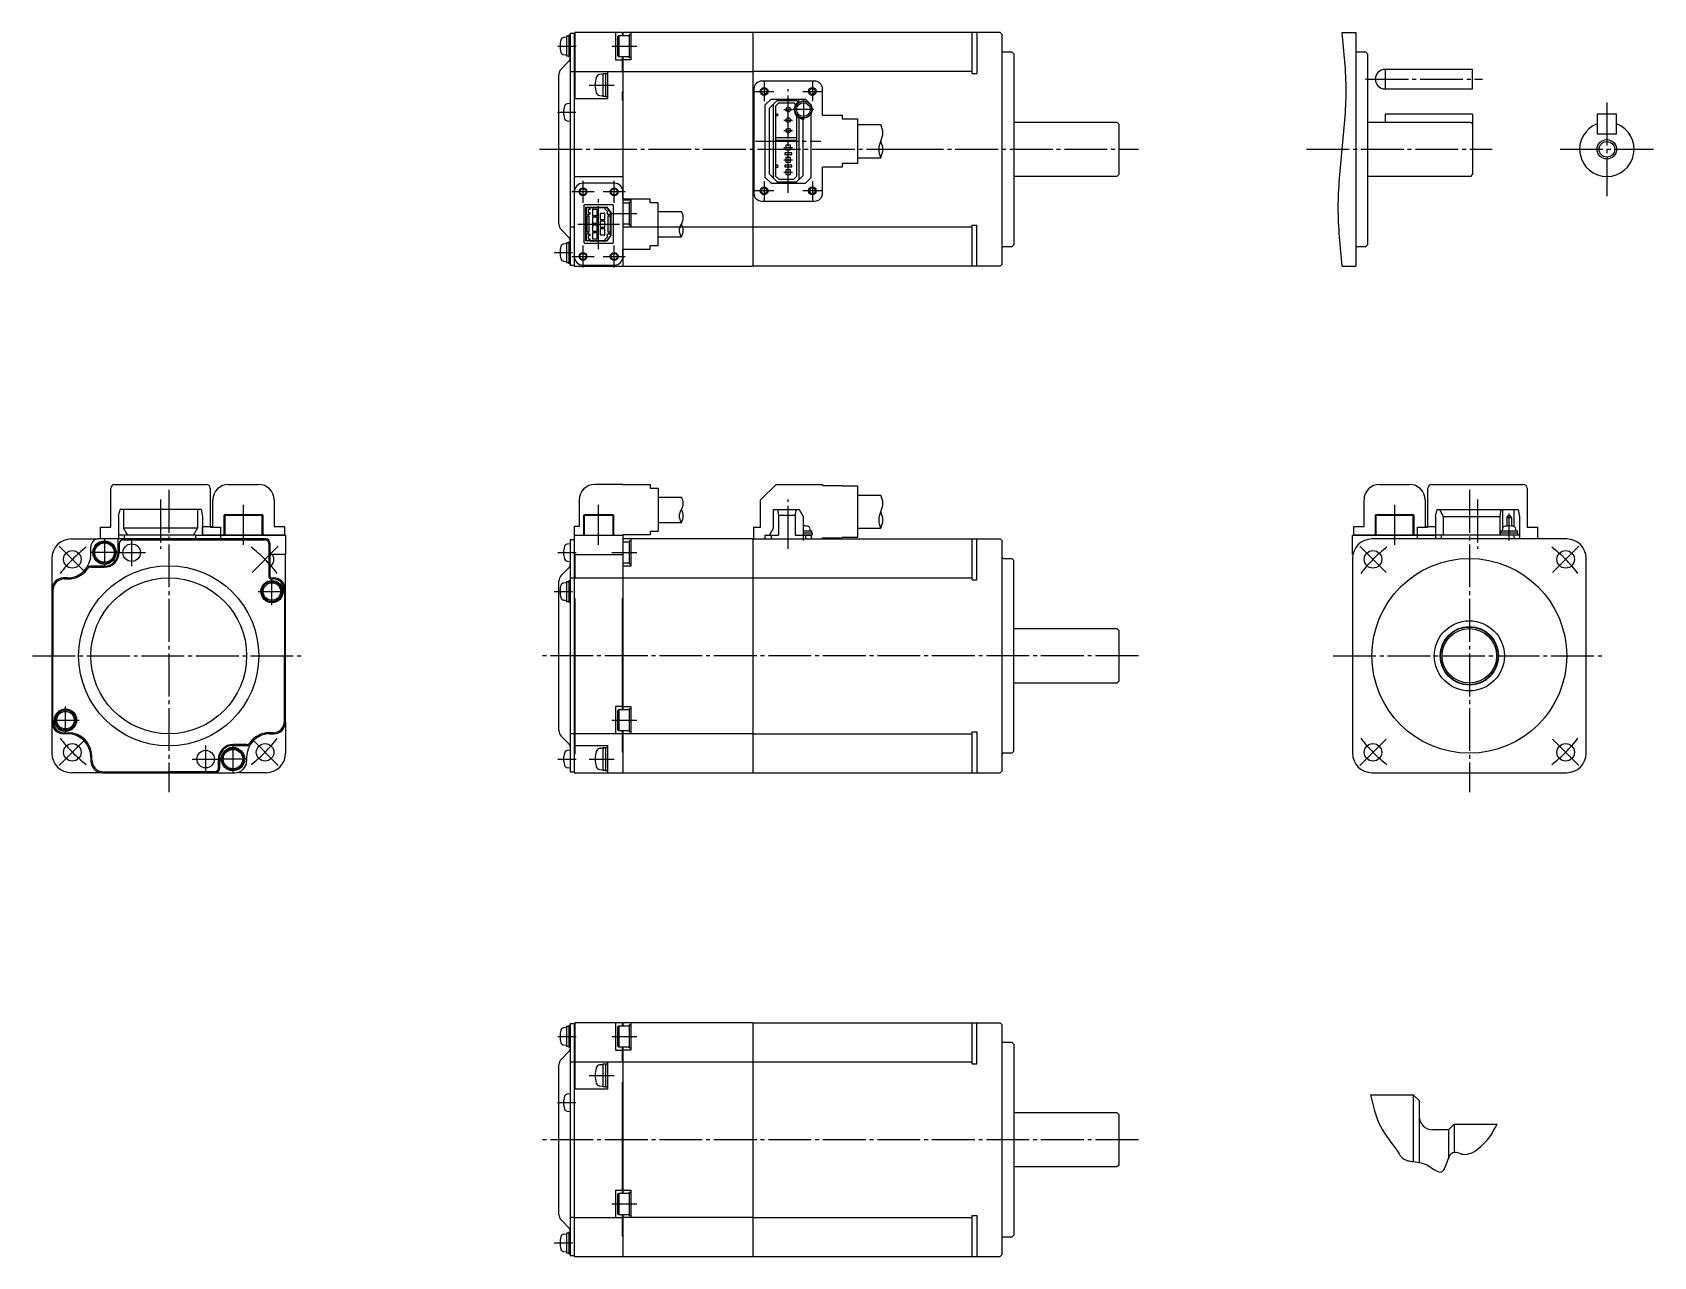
# Model space of a CAD drawing. Header units: millimetres. Extents: x -202 to 214, y -154 to 160.
import ezdxf

# ---------------------------------------------------------------- set-up
doc = ezdxf.new("R2010")
doc.units = ezdxf.units.MM
doc.linetypes.add('DASH_CENTER', pattern=[14, 11, -1, 1, -1])

msp = doc.modelspace()

# ---------------------------------------------------------------- linework, layer by layer
at = {"color": 7, "linetype": 'Continuous'}
for p, q in [((-64.8, 158.75), (-65.58, 158.68)), ((-64.8, 159.1), (-64.2, 159.1)), ((-64.8, 153.9), (-64.8, 159.1)), ((-64.2, 159.35), (-63.9, 159.35)), ((-64.2, 153.65), (-64.2, 159.35)), ((-62.9, 159.75), (-63.9, 159.75)), ((-63.9, 159.75), (-63.9, 100.25)), ((-62.7, 159.75), (-62.9, 159.75)), ((-62.9, 159.75), (-62.9, 100)), ((-62.7, 160), (-62.7, 143)), ((-54.3, 160), (-62.7, 160)), ((-50.5, 160), (-54.3, 160)), ((-52.3, 160), (-52.3, 153)), ((-51.43, 159.25), (-51.68, 159)), ((-51.68, 154), (-51.68, 159)), ((-51.43, 159.25), (-48.68, 159.25)), ((-51.43, 159.25), (-51.43, 153.75)), ((-50.5, 160), (-50.5, 159.75)), ((-50.5, 159.25), (-50.5, 159.75)), ((-50.5, 159.75), (-50.3, 159.75)), ((-50.2, 160), (-50.3, 159.9)), ((-50.3, 159.25), (-50.3, 159.9)), ((-17.1, 160), (-50.2, 160)), ((-48.3, 159.5), (-48.68, 159.5)), ((-48.68, 153.5), (-48.68, 159.5)), ((-48.3, 160), (-48.3, 153)), ((-17, 159.9), (-17.1, 160)), ((-16.9, 160), (-17, 159.9)), ((-17, 159.9), (-17, 100.1)), ((46.5, 160), (-16.9, 160)), ((39.3, 149.5), (39.3, 160)), ((40.5, 160), (40.5, 149.5)), ((47, 159.5), (46.5, 160)), ((47, 100.5), (47, 159.5)), ((134.35, 160), (137.85, 160)), ((137.85, 160), (137.85, 100)), ((-65.58, 154.32), (-64.8, 154.25)), ((47.3, 155), (49.5, 155)), ((50, 154.5), (49.5, 155)), ((50, 154.5), (50, 105.5)), ((138.15, 155), (140.35, 155)), ((140.35, 155), (140.85, 154.5)), ((140.85, 154.5), (140.85, 105.5)), ((-66.24, 150.59), (-64.18, 152.71)), ((-64.2, 153.9), (-64.8, 153.9)), ((-63.9, 153.65), (-64.2, 153.65)), ((-63.9, 150), (-62.9, 150)), ((-62.7, 150), (-50.3, 150)), ((-54.3, 150), (-54.3, 143)), ((-52.3, 153), (-50.5, 153)), ((-51.68, 154), (-51.43, 153.75)), ((-48.68, 153.75), (-51.43, 153.75)), ((-50.5, 150), (-50.5, 153.75)), ((-50.3, 100), (-50.3, 153.75)), ((-48.3, 153), (-50.3, 153)), ((-50.3, 150), (-17, 150)), ((-48.3, 153.5), (-48.68, 153.5)), ((39.3, 150), (-17, 150)), ((167.85, 150.5), (145.35, 150.5)), ((145.35, 150.5), (145.35, 145.5)), ((167.85, 145.5), (167.85, 150.5)), ((-66.8, 110.8), (-66.8, 149.2)), ((-55.5, 149.25), (-56.35, 149.18)), ((-55.5, 149.45), (-54.8, 149.45)), ((-55.5, 149.45), (-55.5, 143.55)), ((-54.8, 149.5), (-54.8, 143.5)), ((-54.8, 149.5), (-54.3, 149.5)), ((39.3, 149.5), (40.5, 149.5)), ((-63.9, 141.75), (-64.68, 141.68)), ((-54.3, 143), (-62.9, 143)), ((-56.35, 143.82), (-55.5, 143.75)), ((-54.8, 143.55), (-55.5, 143.55)), ((-54.3, 143.5), (-54.8, 143.5)), ((-50.5, 144.75), (-50.3, 144.75)), ((-50.5, 142.5), (-50.5, 144.75)), ((-12.3, 142.9), (-13.8, 141.4)), ((-12.7, 140.6), (-10.4, 142.9)), ((-12.3, 142.9), (-3.5, 142.9)), ((-11.7, 122.6), (-11.7, 141.6)), ((-10.35, 141.9), (-11.15, 141.1)), ((-10.8, 142.5), (-5.7, 142.5)), ((-10.35, 141.9), (-6.5, 141.9)), ((-6.5, 141.9), (-6.05, 141.45)), ((-5.37, 142.17), (-6.1, 142.9)), ((-5.2, 142.28), (-5.2, 142.9)), ((-2, 141.4), (-3.5, 142.9)), ((145.35, 145.5), (167.85, 145.5)), ((-13.8, 122.8), (-13.8, 141.4)), ((-12.7, 123.6), (-12.7, 140.6)), ((-11.15, 141.1), (-11.15, 123.1)), ((-11.15, 139.1), (-10.65, 139.1)), ((-10.65, 138.6), (-11.15, 138.6)), ((-10.65, 139.1), (-10.65, 138.6)), ((-5.7, 123.1), (-5.7, 138.51)), ((-5.1, 122.3), (-5.1, 138.07)), ((-4.1, 123.3), (-4.1, 137.8)), ((-2, 141.12), (-2, 141.4)), ((-2, 122.8), (-2, 139.28)), ((145.35, 139), (145.35, 137)), ((167.85, 139), (145.35, 139)), ((167.85, 139), (167.85, 123.5)), ((199.81, 139), (199.81, 134)), ((204.81, 139), (199.81, 139)), ((204.81, 134), (204.81, 139)), ((-64.68, 137.32), (-63.9, 137.25)), ((50, 137), (76.5, 137)), ((76.5, 137), (77, 136.5)), ((77, 136.5), (77, 123.5)), ((140.85, 137), (167.35, 137)), ((167.35, 137), (167.85, 136.5)), ((199.81, 134), (204.81, 134)), ((-11.15, 133), (-5.7, 133)), ((-5.7, 132.3), (-11.15, 132.3)), ((-7, 129.1), (-8.8, 129.1)), ((-8.8, 129.1), (-8.8, 128.7)), ((-7.3, 131.1), (-8.5, 131.1)), ((-8.5, 131.1), (-8.5, 129.9)), ((-8.5, 129.9), (-7.3, 129.9)), ((-7.3, 129.9), (-7.3, 131.1)), ((-7, 128.7), (-7, 129.1)), ((-11.15, 126.05), (-10.65, 126.05)), ((-10.65, 125.35), (-11.15, 125.35)), ((-10.65, 126.05), (-10.65, 125.35)), ((-8.8, 128.7), (-7, 128.7)), ((-8.8, 125.9), (-8.8, 125.5)), ((-7, 125.9), (-8.8, 125.9)), ((-8.8, 125.5), (-7, 125.5)), ((-8.5, 127.9), (-8.5, 126.7)), ((-7.3, 127.9), (-8.5, 127.9)), ((-8.5, 126.7), (-7.3, 126.7)), ((-7.3, 126.7), (-7.3, 127.9)), ((-7, 125.5), (-7, 125.9)), ((-62.9, 123), (-50.3, 123)), ((-12.3, 121.3), (-13.8, 122.8)), ((-10.4, 121.3), (-12.7, 123.6)), ((-12.3, 121.3), (-3.5, 121.3)), ((-11.15, 123.1), (-10.35, 122.3)), ((-10.8, 121.7), (-5.7, 121.7)), ((-10.35, 122.3), (-6.5, 122.3)), ((-7.3, 124.7), (-8.5, 124.7)), ((-8.5, 124.7), (-8.5, 123.5)), ((-8.5, 123.5), (-7.3, 123.5)), ((-7.3, 123.5), (-7.3, 124.7)), ((-6.5, 122.3), (-5.7, 123.1)), ((-6.1, 121.3), (-4.1, 123.3)), ((-2, 122.8), (-3.5, 121.3)), ((76.5, 123), (50, 123)), ((77, 123.5), (76.5, 123)), ((167.35, 123), (140.85, 123)), ((167.35, 123), (167.85, 123.5)), ((-50.3, 117), (-48.3, 117)), ((-48.3, 117), (-48.3, 110)), ((-60.43, 115.53), (-60.23, 115.73)), ((-60.43, 115.53), (-60.43, 106.08)), ((-52.98, 115.73), (-60.23, 115.73)), ((-59.85, 106.48), (-59.85, 115.13)), ((-59.85, 115.13), (-54.4, 115.13)), ((-59.75, 113.3), (-59.75, 115.05)), ((-59.75, 115.05), (-58.9, 115.05)), ((-58.9, 113.3), (-59.75, 113.3)), ((-59.65, 112.9), (-59.65, 108.7)), ((-59.65, 112.9), (-59.08, 112.9)), ((-59.3, 113.3), (-59.3, 112.9)), ((-58.9, 114.55), (-59.25, 114.55)), ((-59.25, 114.55), (-59.25, 113.8)), ((-59.25, 113.8), (-58.9, 113.8)), ((-59.08, 112.9), (-59.08, 108.7)), ((-58.9, 115.05), (-58.9, 114.55)), ((-58.9, 115.05), (-54.9, 115.05)), ((-58.9, 113.8), (-58.9, 113.3)), ((-58.18, 114.6), (-58.18, 113)), ((-58, 114.6), (-58.18, 114.6)), ((-58.18, 113), (-58, 113)), ((-58, 112.6), (-58.18, 112.6)), ((-58.18, 112.6), (-58.18, 111)), ((-58, 114.57), (-58, 114.6)), ((-57, 114.57), (-58, 114.57)), ((-58, 113.03), (-57, 113.03)), ((-58, 113), (-58, 113.03)), ((-58, 112.57), (-58, 112.6)), ((-57, 112.57), (-58, 112.57)), ((-57, 113.03), (-57, 114.57)), ((-57, 111.03), (-57, 112.57)), ((-55.2, 113.57), (-56.2, 113.57)), ((-56.2, 113.57), (-56.2, 112.03)), ((-55.2, 113.6), (-55.2, 113.57)), ((-55.02, 113.6), (-55.2, 113.6)), ((-55.02, 112), (-55.02, 113.6)), ((-54.9, 114.68), (-54.9, 115.05)), ((-54.47, 115.05), (-54.9, 115.05)), ((-54.3, 114.05), (-54.9, 114.68)), ((-53.45, 113.72), (-54.47, 115.05)), ((-53.35, 113.75), (-54.4, 115.13)), ((-54.3, 113.3), (-54.3, 114.05)), ((-53.45, 113.3), (-54.3, 113.3)), ((-54.13, 108.7), (-54.13, 112.9)), ((-54.13, 112.9), (-53.55, 112.9)), ((-53.9, 112.9), (-53.9, 113.3)), ((-53.55, 108.7), (-53.55, 112.9)), ((-53.45, 113.3), (-53.45, 113.72)), ((-53.35, 107.85), (-53.35, 113.75)), ((-52.98, 115.73), (-52.78, 115.53)), ((-52.78, 106.08), (-52.78, 115.53)), ((-50.3, 116.25), (-48.68, 116.25)), ((-48.68, 116.5), (-48.3, 116.5)), ((-48.68, 110.5), (-48.68, 116.5)), ((-64.18, 107.29), (-66.24, 109.41)), ((-62.9, 110), (-63.9, 110)), ((-59.65, 111.65), (-59.85, 111.65)), ((-59.85, 109.95), (-59.65, 109.95)), ((-59.75, 106.55), (-59.75, 108.3)), ((-59.75, 108.3), (-58.9, 108.3)), ((-59.08, 108.7), (-59.65, 108.7)), ((-59.3, 108.7), (-59.3, 108.3)), ((-58.9, 108.3), (-58.9, 107.8)), ((-58.18, 111), (-58, 111)), ((-58, 110.6), (-58.18, 110.6)), ((-58.18, 110.6), (-58.18, 109)), ((-58.18, 109), (-58, 109)), ((-58.18, 108.6), (-58.18, 107)), ((-58, 108.6), (-58.18, 108.6)), ((-58, 111), (-58, 111.03)), ((-58, 111.03), (-57, 111.03)), ((-58, 110.57), (-58, 110.6)), ((-57, 110.57), (-58, 110.57)), ((-58, 109), (-58, 109.03)), ((-58, 109.03), (-57, 109.03)), ((-58, 108.57), (-58, 108.6)), ((-57, 108.57), (-58, 108.57)), ((-57, 109.03), (-57, 110.57)), ((-57, 107.03), (-57, 108.57)), ((-56.2, 112.03), (-55.2, 112.03)), ((-56.2, 111.57), (-56.2, 110.03)), ((-55.2, 111.57), (-56.2, 111.57)), ((-56.2, 110.03), (-55.2, 110.03)), ((-56.2, 109.57), (-56.2, 108.03)), ((-55.2, 109.57), (-56.2, 109.57)), ((-55.2, 112.03), (-55.2, 112)), ((-55.2, 112), (-55.02, 112)), ((-55.02, 111.6), (-55.2, 111.6)), ((-55.2, 111.6), (-55.2, 111.57)), ((-55.2, 110.03), (-55.2, 110)), ((-55.2, 110), (-55.02, 110)), ((-55.02, 109.6), (-55.2, 109.6)), ((-55.2, 109.6), (-55.2, 109.57)), ((-55.02, 110), (-55.02, 111.6)), ((-55.02, 108), (-55.02, 109.6)), ((-54.3, 107.55), (-54.3, 108.3)), ((-54.3, 108.3), (-53.45, 108.3)), ((-53.55, 108.7), (-54.13, 108.7)), ((-53.9, 108.3), (-53.9, 108.7)), ((-53.55, 111.65), (-53.35, 111.65)), ((-53.35, 109.95), (-53.55, 109.95)), ((-53.45, 107.88), (-53.45, 108.3)), ((-48.68, 110.75), (-50.3, 110.75)), ((-17, 110), (-50.3, 110)), ((-48.68, 110.5), (-48.3, 110.5)), ((39.3, 110), (-17, 110)), ((39.3, 100), (39.3, 110.5)), ((39.3, 110.5), (40.5, 110.5)), ((40.5, 100), (40.5, 110.5)), ((-64.8, 105.75), (-65.58, 105.68)), ((-64.8, 100.9), (-64.8, 106.1)), ((-64.8, 106.1), (-64.2, 106.1)), ((-64.2, 100.65), (-64.2, 106.35)), ((-64.2, 106.35), (-63.9, 106.35)), ((-60.43, 106.08), (-60.23, 105.88)), ((-60.23, 105.88), (-52.98, 105.88)), ((-54.4, 106.48), (-59.85, 106.48)), ((-58.9, 106.55), (-59.75, 106.55)), ((-58.9, 107.8), (-59.25, 107.8)), ((-59.25, 107.8), (-59.25, 107.05)), ((-59.25, 107.05), (-58.9, 107.05)), ((-58.9, 107.05), (-58.9, 106.55)), ((-58.9, 106.55), (-54.9, 106.55)), ((-58.18, 107), (-58, 107)), ((-58, 107.03), (-57, 107.03)), ((-58, 107), (-58, 107.03)), ((-56.2, 108.03), (-55.2, 108.03)), ((-55.2, 108.03), (-55.2, 108)), ((-55.2, 108), (-55.02, 108)), ((-54.9, 106.92), (-54.3, 107.55)), ((-54.9, 106.55), (-54.9, 106.92)), ((-54.9, 106.55), (-54.47, 106.55)), ((-54.47, 106.55), (-53.45, 107.88)), ((-54.4, 106.48), (-53.35, 107.85)), ((-52.78, 106.08), (-52.98, 105.88)), ((49.5, 105), (47.3, 105)), ((50, 105.5), (49.5, 105)), ((140.35, 105), (138.15, 105)), ((140.85, 105.5), (140.35, 105)), ((-65.58, 101.32), (-64.8, 101.25)), ((-64.2, 100.9), (-64.8, 100.9)), ((-63.9, 100.65), (-64.2, 100.65)), ((-63.9, 100.25), (-62.9, 100.25)), ((-62.9, 100), (-50.3, 100)), ((-50.3, 100.1), (-50.2, 100)), ((-50.2, 100), (-17.1, 100)), ((-17.1, 100), (-17, 100.1)), ((-16.9, 100), (-17, 100.1)), ((46.5, 100), (-16.9, 100)), ((47, 100.5), (46.5, 100)), ((134.35, 100), (137.85, 100)), ((-179.9, 35.8), (-179.5, 37.6)), ((-158.7, 37.6), (-179.5, 37.6)), ((-178.6, 37.6), (-178.6, 32.8)), ((-159.6, 37.6), (-159.6, 32.8)), ((-158.7, 37.6), (-158.3, 35.8)), ((-11.7, 32.8), (-11.7, 37.6)), ((-11.7, 37.6), (-5.1, 37.6)), ((-10.7, 37.6), (-10.4, 36.1)), ((-6.1, 36.1), (-5.8, 37.6)), ((-5.1, 37.6), (-4.1, 35.8)), ((158.3, 35.8), (158.7, 37.6)), ((158.7, 37.6), (179.5, 37.6)), ((159.3, 37.6), (160.3, 35.8)), ((175.07, 37.6), (174.8, 35.8)), ((175.51, 37.6), (175.51, 32.68)), ((178.45, 37.6), (178.45, 33.17)), ((179.5, 37.6), (179.9, 35.8)), ((-179.9, 35.8), (-179.9, 30)), ((-158.3, 35.8), (-158.3, 31)), ((-152.52, 36.3), (-152.72, 36.1)), ((-152.72, 31), (-152.72, 36.1)), ((-152.72, 36.1), (-142.87, 36.1)), ((-152.52, 36.3), (-143.07, 36.3)), ((-152.52, 31), (-152.52, 36.3)), ((-142.87, 36.1), (-143.07, 36.3)), ((-143.07, 36.3), (-143.07, 31)), ((-142.87, 36.1), (-142.87, 31)), ((-60.43, 36.1), (-60.23, 36.3)), ((-60.43, 36.1), (-52.78, 36.1)), ((-60.43, 31), (-60.43, 36.1)), ((-60.23, 31), (-60.23, 36.3)), ((-60.23, 36.3), (-52.98, 36.3)), ((-52.98, 36.3), (-52.98, 31)), ((-52.98, 36.3), (-52.78, 36.1)), ((-52.78, 36.1), (-52.78, 31)), ((-10.4, 36.1), (-10.4, 31)), ((-10.4, 36.1), (-6.1, 36.1)), ((-6.1, 36.1), (-6.1, 31)), ((-4.1, 35.8), (-4.1, 31)), ((143.08, 36.3), (142.88, 36.1)), ((142.88, 36.1), (152.73, 36.1)), ((142.88, 31), (142.88, 36.1)), ((143.08, 31), (143.08, 36.3)), ((143.08, 36.3), (152.53, 36.3)), ((152.53, 36.3), (152.53, 31)), ((152.73, 36.1), (152.53, 36.3)), ((152.73, 36.1), (152.73, 31)), ((158.3, 35.8), (158.3, 30)), ((160.3, 35.8), (174.8, 35.8)), ((160.3, 35.8), (160.3, 31)), ((174.8, 35.8), (174.8, 31)), ((177.8, 35.4), (176.6, 35.4)), ((176.6, 35.4), (176.6, 33.31)), ((177.8, 35.4), (177.8, 33.31)), ((179.9, 35.8), (179.9, 30)), ((-192, 30), (-185, 30)), ((-180, 30), (-185, 30)), ((-142, 30), (-180, 30)), ((-180, 26.5), (-180, 30)), ((-160, 31), (-179.9, 31)), ((-178.75, 29.75), (-167, 29.75)), ((-159.6, 32.8), (-178.6, 32.8)), ((-178.6, 32.8), (-177.6, 31)), ((-178.4, 31), (-178.4, 30)), ((-167, 29.75), (-142.25, 29.75)), ((-160.6, 31), (-159.6, 32.8)), ((-160, 30), (-160, 31)), ((-160, 31), (-137, 31)), ((-137, 31), (-137, 26)), ((-62.9, 29.75), (-63.9, 29.75)), ((-63.9, 29.75), (-63.9, -29.75)), ((-62.9, 31), (-62.9, -30)), ((-62.9, 31), (-50.3, 31)), ((-50.3, 26), (-50.3, 31)), ((-50.2, 30), (-50.3, 29.9)), ((-50.3, 30), (-50.3, 29.9)), ((-50.3, 29.25), (-48.68, 29.25)), ((-17.1, 30), (-50.2, 30)), ((-17.1, 30), (-50.2, 30)), ((-48.3, 29.5), (-48.68, 29.5)), ((-48.68, 23.5), (-48.68, 29.5)), ((-48.3, 30), (-48.3, 23)), ((-17, 29.9), (-17.1, 30)), ((-17, 29.9), (-16.9, 30)), ((-17, 29.9), (-17, -29.9)), ((-16.9, 30), (46.5, 30)), ((-13.8, 30), (-13.8, 31)), ((-13.8, 31), (-10.4, 31)), ((-12.7, 31), (-11.7, 32.8)), ((-12.3, 31), (-12.3, 30)), ((-6.1, 31), (-2, 31)), ((-4.1, 32.05), (-1.85, 32.05)), ((-4.1, 31.6), (-1.8, 31.6)), ((-4.1, 31.1), (-1.8, 31.1)), ((-3.5, 31), (-3.5, 30)), ((-2.45, 31.1), (-2.45, 31)), ((-2.25, 32.05), (-2.3, 32.64)), ((-2, 31), (-2, 30)), ((-1.85, 31.6), (-1.85, 32.05)), ((-1.8, 31.6), (-1.8, 31.1)), ((39.3, 19.5), (39.3, 30)), ((40.5, 19.5), (40.5, 30)), ((46.5, 30), (47, 29.5)), ((47, -29.5), (47, 29.5)), ((137, 26), (137, 31)), ((137, 31), (158.3, 31)), ((167, 30), (142, 30)), ((179.9, 31), (158.3, 31)), ((159.8, 31), (159.8, 30)), ((192, 30), (167, 30)), ((175, 31.6), (177.2, 31.6)), ((175, 31.1), (175, 31.6)), ((175, 31.1), (177.2, 31.1)), ((175.05, 32.05), (177.2, 32.05)), ((175.05, 32.05), (175.05, 31.6)), ((175.5, 32.64), (175.45, 32.05)), ((175.65, 31), (175.65, 31.1)), ((177.2, 32.05), (179.35, 32.05)), ((177.2, 31.6), (179.4, 31.6)), ((177.2, 31.1), (179.4, 31.1)), ((178.4, 31), (178.4, 30)), ((178.75, 31.1), (178.75, 31)), ((178.95, 32.05), (178.9, 32.64)), ((179.35, 31.6), (179.35, 32.05)), ((179.4, 31.6), (179.4, 31.1)), ((-197, 25), (-197, 17)), ((-187, 26), (-187, 28)), ((-179.75, 28.75), (-179.75, 26.55)), ((-141.25, 28.75), (-141.25, 20.25)), ((-141, 29), (-141, 20.5)), ((-137, 26), (-140.5, 26)), ((-137, 17), (-137, 26)), ((-63.9, 28.75), (-64.68, 28.68)), ((-62.9, 26), (-50.3, 26)), ((-62.7, 26), (-62.7, 20)), ((-50.3, -13.75), (-50.3, 26)), ((47.3, 25), (49.5, 25)), ((50, 24.5), (49.5, 25)), ((137.1, 26), (137, 26)), ((137, 25), (137, -25)), ((197, -25), (197, 25)), ((-183.5, 23), (-187.26, 23)), ((-187.01, 22.75), (-183.55, 22.75)), ((-66.24, 20.59), (-64.18, 22.71)), ((-64.68, 24.32), (-63.9, 24.25)), ((-48.68, 23.75), (-50.3, 23.75)), ((-48.3, 23), (-50.3, 23)), ((-48.3, 23.5), (-48.68, 23.5)), ((50, -24.5), (50, 24.5)), ((-197, 17), (-197, -17)), ((-196.75, 16.75), (-196.75, 0)), ((-193, 20), (-194, 20)), ((-193.75, 19.75), (-192.75, 19.75)), ((-140.75, 19.75), (-140.25, 19.75)), ((-140.5, 20), (-140, 20)), ((-137.25, 16.75), (-137.25, 0)), ((-137, -17), (-137, 17)), ((-66.8, -19.2), (-66.8, 19.2)), ((-64.8, 18.75), (-65.58, 18.68)), ((-64.8, 19.1), (-64.2, 19.1)), ((-64.8, 13.9), (-64.8, 19.1)), ((-64.2, 19.35), (-63.9, 19.35)), ((-64.2, 13.65), (-64.2, 19.35)), ((-63.9, 20), (-62.9, 20)), ((-62.9, 20), (-50.3, 20)), ((-50.3, 20), (-17, 20)), ((-50.3, 20), (-17, 20)), ((-17, 20), (39.3, 20)), ((39.3, 19.5), (40.5, 19.5)), ((-65.58, 14.32), (-64.8, 14.25)), ((-64.2, 13.9), (-64.8, 13.9)), ((-63.9, 13.65), (-64.2, 13.65)), ((-62.9, 14.75), (-62.7, 14.75)), ((-62.7, 14.75), (-62.7, -25.25)), ((-50.5, -13.75), (-50.5, 14.75)), ((-50.5, 14.75), (-50.3, 14.75)), ((50, 7), (76.5, 7)), ((76.5, 7), (77, 6.5)), ((77, 6.5), (77, -6.5)), ((-196.75, -16.75), (-196.75, 0)), ((-137.25, -16.75), (-137.25, 0)), ((76.5, -7), (50, -7)), ((77, -6.5), (76.5, -7)), ((-50.5, -13), (-52.3, -13)), ((-52.3, -13), (-52.3, -20)), ((-51.43, -13.75), (-51.68, -14)), ((-51.68, -19), (-51.68, -14)), ((-51.43, -13.75), (-48.68, -13.75)), ((-51.43, -13.75), (-51.43, -19.25)), ((-50.3, -13), (-48.3, -13)), ((-48.68, -13.5), (-48.3, -13.5)), ((-48.68, -19.5), (-48.68, -13.5)), ((-48.3, -13), (-48.3, -20)), ((-197, -17), (-197, -25)), ((-193, -20), (-194, -20)), ((-193.75, -19.75), (-192.75, -19.75)), ((-140.25, -19.75), (-141.25, -19.75)), ((-141, -20), (-140, -20)), ((-137, -17), (-137, -25)), ((-64.18, -22.71), (-66.24, -20.59)), ((-62.9, -20), (-63.9, -20)), ((-50.5, -20), (-62.7, -20)), ((-51.68, -19), (-51.43, -19.25)), ((-48.68, -19.25), (-51.43, -19.25)), ((-50.5, -24.75), (-50.5, -19.25)), ((-50.3, -30), (-50.3, -19.25)), ((-17, -20), (-50.3, -20)), ((-48.68, -19.5), (-48.3, -19.5)), ((-17, -20), (39.3, -20)), ((39.3, -30), (39.3, -19.5)), ((39.3, -19.5), (40.5, -19.5)), ((40.5, -19.5), (40.5, -30)), ((-150.5, -23), (-146.74, -23)), ((-146.99, -22.75), (-150.45, -22.75)), ((-63.9, -24.25), (-64.68, -24.32)), ((-62.7, -23), (-54.3, -23)), ((-55.5, -23.75), (-56.35, -23.82)), ((-55.5, -23.55), (-54.8, -23.55)), ((-55.5, -23.55), (-55.5, -29.45)), ((-54.8, -23.5), (-54.8, -29.5)), ((-54.8, -23.5), (-54.3, -23.5)), ((-54.3, -23), (-54.3, -30)), ((-50.5, -24.75), (-50.3, -24.75)), ((50, -24.5), (49.5, -25)), ((-187, -26), (-187, -27)), ((-186.75, -26.75), (-186.75, -25.75)), ((-154.25, -28.75), (-154.25, -26.55)), ((-154, -26.5), (-154, -29)), ((-147, -26), (-147, -27)), ((-64.68, -28.68), (-63.9, -28.75)), ((-62.9, -25.25), (-62.7, -25.25)), ((49.5, -25), (47.3, -25)), ((-184, -30), (-192, -30)), ((-184, -30), (-150, -30)), ((-183.75, -29.75), (-167, -29.75)), ((-155.25, -29.75), (-167, -29.75)), ((-142, -30), (-149, -30)), ((-63.9, -29.75), (-62.9, -29.75)), ((-62.9, -30), (-54.3, -30)), ((-56.35, -29.18), (-55.5, -29.25)), ((-54.8, -29.45), (-55.5, -29.45)), ((-54.3, -29.5), (-54.8, -29.5)), ((-54.3, -30), (-50.3, -30)), ((-50.3, -29.9), (-50.2, -30)), ((-50.2, -30), (-17.1, -30)), ((-17.1, -30), (-17, -29.9)), ((-17.1, -30), (-17, -29.9)), ((-17, -29.9), (-16.9, -30)), ((-17, -29.9), (-16.9, -30)), ((-16.9, -30), (46.5, -30)), ((46.5, -30), (47, -29.5)), ((142, -30), (167, -30)), ((167, -30), (192, -30)), ((-64.8, -95.43), (-65.58, -95.5)), ((-64.8, -95.08), (-64.2, -95.08)), ((-64.8, -100.28), (-64.8, -95.08)), ((-64.2, -94.83), (-63.9, -94.83)), ((-64.2, -100.53), (-64.2, -94.83)), ((-62.9, -94.43), (-63.9, -94.43)), ((-63.9, -94.43), (-63.9, -153.93)), ((-62.7, -94.43), (-62.9, -94.43)), ((-62.9, -94.43), (-62.9, -154.18)), ((-62.7, -94.18), (-62.7, -111.18)), ((-54.3, -94.18), (-62.7, -94.18)), ((-50.5, -94.18), (-54.3, -94.18)), ((-52.3, -94.18), (-52.3, -101.18)), ((-51.43, -94.93), (-51.68, -95.18)), ((-51.68, -100.18), (-51.68, -95.18)), ((-51.43, -94.93), (-48.68, -94.93)), ((-51.43, -94.93), (-51.43, -100.43)), ((-50.5, -94.18), (-50.5, -94.43)), ((-50.5, -94.93), (-50.5, -94.43)), ((-50.5, -94.43), (-50.3, -94.43)), ((-50.2, -94.18), (-50.3, -94.28)), ((-50.3, -94.93), (-50.3, -94.28)), ((-17.1, -94.18), (-50.2, -94.18)), ((-48.3, -94.68), (-48.68, -94.68)), ((-48.68, -100.68), (-48.68, -94.68)), ((-48.3, -94.18), (-48.3, -101.18)), ((-17, -94.28), (-17.1, -94.18)), ((-17, -94.28), (-16.9, -94.18)), ((-17, -94.28), (-17, -154.08)), ((-16.9, -94.18), (46.5, -94.18)), ((39.3, -104.68), (39.3, -94.18)), ((40.5, -104.68), (40.5, -94.18)), ((46.5, -94.18), (47, -94.68)), ((47, -153.68), (47, -94.68)), ((-65.58, -99.86), (-64.8, -99.93)), ((47.3, -99.18), (49.5, -99.18)), ((50, -99.68), (49.5, -99.18)), ((50, -99.68), (50, -148.68)), ((-66.24, -103.59), (-64.18, -101.46)), ((-64.2, -100.28), (-64.8, -100.28)), ((-63.9, -100.53), (-64.2, -100.53)), ((-52.3, -101.18), (-50.5, -101.18)), ((-51.68, -100.18), (-51.43, -100.43)), ((-48.68, -100.43), (-51.43, -100.43)), ((-50.5, -104.18), (-50.5, -100.43)), ((-50.3, -137.93), (-50.3, -100.43)), ((-48.3, -101.18), (-50.3, -101.18)), ((-48.3, -100.68), (-48.68, -100.68)), ((-66.8, -143.37), (-66.8, -104.98)), ((-63.9, -104.18), (-62.9, -104.18)), ((-62.7, -104.18), (-50.3, -104.18)), ((-55.5, -104.93), (-56.35, -105)), ((-55.5, -104.73), (-54.8, -104.73)), ((-55.5, -104.73), (-55.5, -110.63)), ((-54.8, -104.68), (-54.8, -110.68)), ((-54.8, -104.68), (-54.3, -104.68)), ((-54.3, -104.18), (-54.3, -111.18)), ((-50.3, -104.18), (-17, -104.18)), ((-17, -104.18), (39.3, -104.18)), ((39.3, -104.68), (40.5, -104.68)), ((-54.3, -111.18), (-62.9, -111.18)), ((-56.35, -110.35), (-55.5, -110.43)), ((-54.8, -110.63), (-55.5, -110.63)), ((-54.3, -110.68), (-54.8, -110.68)), ((-50.5, -109.43), (-50.3, -109.43)), ((-50.5, -137.93), (-50.5, -109.43)), ((-63.9, -112.43), (-64.68, -112.5)), ((141.61, -112.66), (152.61, -112.66)), ((154.11, -114.16), (152.61, -112.66)), ((152.61, -112.66), (152.61, -129.8)), ((154.11, -114.16), (154.11, -130.02)), ((-64.68, -116.86), (-63.9, -116.93)), ((50, -117.18), (76.5, -117.18)), ((76.5, -117.18), (77, -117.68)), ((77, -117.68), (77, -130.68)), ((161.61, -121.66), (163.11, -120.16)), ((163.11, -120.16), (163.11, -127.38)), ((163.11, -120.16), (174.11, -120.16)), ((161.61, -121.66), (157.61, -121.66)), ((161.61, -121.66), (161.61, -129.12)), ((76.5, -131.18), (50, -131.18)), ((77, -130.68), (76.5, -131.18)), ((-52.3, -137.18), (-52.3, -144.18)), ((-52.3, -137.18), (-50.5, -137.18)), ((-50.3, -137.18), (-48.3, -137.18)), ((-48.3, -137.18), (-48.3, -144.18)), ((-51.43, -137.93), (-51.68, -138.18)), ((-51.68, -143.18), (-51.68, -138.18)), ((-51.43, -137.93), (-51.43, -143.43)), ((-51.43, -137.93), (-48.68, -137.93)), ((-48.68, -137.68), (-48.3, -137.68)), ((-48.68, -143.68), (-48.68, -137.68)), ((-64.18, -146.89), (-66.24, -144.76)), ((-62.9, -144.18), (-63.9, -144.18)), ((-62.9, -144.18), (-50.5, -144.18)), ((-51.68, -143.18), (-51.43, -143.43)), ((-48.68, -143.43), (-51.43, -143.43)), ((-50.5, -148.93), (-50.5, -143.43)), ((-50.3, -154.18), (-50.3, -143.43)), ((-17, -144.18), (-50.3, -144.18)), ((-48.68, -143.68), (-48.3, -143.68)), ((-17, -144.18), (39.3, -144.18)), ((39.3, -154.18), (39.3, -143.68)), ((39.3, -143.68), (40.5, -143.68)), ((40.5, -143.68), (40.5, -154.18)), ((-64.8, -148.43), (-65.58, -148.5)), ((-64.8, -153.28), (-64.8, -148.08)), ((-64.8, -148.08), (-64.2, -148.08)), ((-64.2, -153.53), (-64.2, -147.83)), ((-64.2, -147.83), (-63.9, -147.83)), ((-50.5, -148.93), (-50.3, -148.93)), ((49.5, -149.18), (47.3, -149.18)), ((50, -148.68), (49.5, -149.18)), ((-65.58, -152.86), (-64.8, -152.93)), ((-64.2, -153.28), (-64.8, -153.28)), ((-63.9, -153.53), (-64.2, -153.53)), ((-63.9, -153.93), (-62.9, -153.93)), ((46.5, -154.18), (47, -153.68)), ((-62.9, -154.18), (-50.3, -154.18)), ((-50.3, -154.08), (-50.2, -154.18)), ((-50.2, -154.18), (-17.1, -154.18)), ((-17.1, -154.18), (-17, -154.08)), ((-17, -154.08), (-16.9, -154.18)), ((-16.9, -154.18), (46.5, -154.18))]:
    msp.add_line(p, q, dxfattribs=at)
at = {"color": 1, "linetype": 'DASH_CENTER'}
for p, q in [((-67.1, 156.5), (-62.4, 156.5)), ((-53.18, 156.5), (-46.8, 156.5)), ((-59, 146.5), (-52.62, 146.5)), ((-14.1, 147.35), (-14.1, 142.35)), ((140.35, 148), (170.35, 148)), ((-16.6, 144.85), (-11.6, 144.85)), ((-7.9, 118.8), (-7.9, 145.4)), ((-4.2, 144.85), (0.8, 144.85)), ((-4, 142.85), (-4, 137.55)), ((202.31, 142), (202.31, 118)), ((-67.17, 139.5), (-62.47, 139.5)), ((-9, 140.2), (-6.8, 140.2)), ((-9, 137.5), (-6.8, 137.5)), ((-1.35, 140.2), (-6.65, 140.2)), ((-9, 134.8), (-6.8, 134.8)), ((-71.8, 130), (21, 130)), ((-16.3, 132.1), (0.5, 132.1)), ((-9, 130.5), (-6.8, 130.5)), ((21, 130), (82, 130)), ((125.15, 130), (172.85, 130)), ((190.31, 130), (214.31, 130)), ((-9, 127.3), (-6.8, 127.3)), ((-60.6, 116.25), (-60.6, 121.95)), ((-52.6, 116.25), (-52.6, 121.95)), ((-14.1, 121.85), (-14.1, 116.85)), ((-9, 124.1), (-6.8, 124.1)), ((-1.7, 121.85), (-1.7, 116.85)), ((-57.75, 119.1), (-63.45, 119.1)), ((-56.6, 104.38), (-56.6, 117.23)), ((-49.75, 119.1), (-55.45, 119.1)), ((-11.6, 119.35), (-16.6, 119.35)), ((0.8, 119.35), (-4.2, 119.35)), ((-53.18, 113.5), (-46.8, 113.5)), ((-61.93, 110.8), (-51.28, 110.8)), ((-60.6, 99.65), (-60.6, 105.35)), ((-52.6, 99.65), (-52.6, 105.35)), ((-68, 103.5), (-63.3, 103.5)), ((-63.45, 102.5), (-57.75, 102.5)), ((-55.45, 102.5), (-49.75, 102.5)), ((-167, 42.6), (-167, -35)), ((167, 42.6), (167, -35)), ((-169.1, 40.1), (-169.1, 27.5)), ((-147.8, 28.5), (-147.8, 38.8)), ((-56.6, 28.5), (-56.6, 38.8)), ((-7.9, 27.5), (-7.9, 40.1)), ((147.8, 38.8), (147.8, 28.5)), ((169.1, 40.1), (169.1, 27.5)), ((-4, 29.6), (-4, 34.85)), ((177.2, 29.6), (177.2, 36.5)), ((-183.5, 30.1), (-183.5, 22.9)), ((-176.5, 23), (-176.5, 30)), ((-195.11, 28.11), (-188.39, 21.39)), ((-179.9, 26.5), (-187.1, 26.5)), ((-180, 26.5), (-173, 26.5)), ((-138.89, 28.11), (-145.61, 21.39)), ((-67.1, 26.5), (-62.4, 26.5)), ((-53.18, 26.5), (-46.8, 26.5)), ((145.61, 21.39), (138.89, 28.11)), ((195.11, 28.11), (188.39, 21.39)), ((-140.5, 13), (-140.5, 20)), ((-144, 16.5), (-137, 16.5)), ((-68, 16.5), (-63.3, 16.5)), ((-202, 0), (-132, 0)), ((82, 0), (-71.8, 0)), ((132, 0), (202, 0)), ((-197, -16.5), (-190, -16.5)), ((-193.5, -20), (-193.5, -13)), ((-53.18, -16.5), (-46.8, -16.5)), ((-188.39, -21.39), (-195.11, -28.11)), ((-157.5, -30), (-157.5, -23)), ((-150.5, -22.9), (-150.5, -30.1)), ((-145.61, -21.39), (-138.89, -28.11)), ((145.61, -21.39), (138.89, -28.11)), ((195.11, -28.11), (188.39, -21.39)), ((-161, -26.5), (-154, -26.5)), ((-146.9, -26.5), (-154.1, -26.5)), ((-67.1, -26.5), (-62.4, -26.5)), ((-59, -26.5), (-52.62, -26.5)), ((-67.1, -97.68), (-62.4, -97.68)), ((-53.18, -97.68), (-46.8, -97.68)), ((-59, -107.68), (-52.62, -107.68)), ((-67.17, -114.68), (-62.47, -114.68)), ((82, -124.18), (-71.8, -124.18)), ((-53.18, -140.68), (-46.8, -140.68)), ((-68, -150.68), (-63.3, -150.68))]:
    msp.add_line(p, q, dxfattribs=at)
at = {"color": 4, "linetype": 'Continuous'}
for p, q in [((-1.1, 147.5), (-14.7, 147.5)), ((-16.7, 145.5), (-16.7, 118.7)), ((0.9, 138.8), (0.9, 145.5)), ((0.9, 138.8), (5.9, 138.8)), ((5.9, 138.8), (5.9, 137.85)), ((5.9, 137.85), (9.9, 137.85)), ((9.9, 137.85), (9.9, 126.35)), ((9.9, 136.35), (15.9, 136.35)), ((5.9, 125.4), (0.9, 125.4)), ((0.9, 118.7), (0.9, 125.4)), ((5.9, 126.35), (5.9, 125.4)), ((9.9, 126.35), (5.9, 126.35)), ((9.9, 127.85), (15.9, 127.85)), ((-52.55, 121.3), (-60.65, 121.3)), ((-62.85, 119.1), (-62.85, 102.5)), ((-50.35, 117.25), (-50.35, 119.1)), ((-43.35, 117.25), (-50.35, 117.25)), ((-43.35, 116.3), (-43.35, 117.25)), ((-14.7, 116.7), (-1.1, 116.7)), ((-41.35, 116.3), (-43.35, 116.3)), ((-41.35, 105.3), (-41.35, 116.3)), ((-41.35, 114.05), (-35.35, 114.05)), ((-50.35, 104.35), (-43.35, 104.35)), ((-50.35, 102.5), (-50.35, 104.35)), ((-43.35, 105.3), (-41.35, 105.3)), ((-43.35, 104.35), (-43.35, 105.3)), ((-41.35, 107.55), (-35.35, 107.55)), ((-60.65, 100.3), (-52.55, 100.3)), ((-181.85, 33), (-181.85, 43)), ((-180.85, 44), (-157.35, 44)), ((-156.35, 43), (-156.35, 33)), ((-151.65, 44), (-143.95, 44)), ((-50.35, 44), (-57.6, 44)), ((-50.35, 44), (-50.35, 43.95)), ((-50.35, 43.95), (-43.35, 43.95)), ((-43.35, 43.95), (-43.35, 43)), ((-43.35, 43), (-41.35, 43)), ((-41.35, 43), (-41.35, 32)), ((-15, 40), (-11, 44)), ((-11, 44), (0.9, 44)), ((0.9, 44), (0.9, 43.7)), ((0.9, 43.7), (5.9, 43.7)), ((5.9, 43.7), (5.9, 43.64)), ((5.9, 43.64), (9.9, 43.64)), ((9.9, 43.64), (9.9, 30.36)), ((143.95, 44), (151.65, 44)), ((156.35, 33), (156.35, 43)), ((157.35, 44), (180.85, 44)), ((181.85, 43), (181.85, 33)), ((-155.65, 33.2), (-155.65, 40)), ((-139.95, 40), (-139.95, 33.2)), ((-61.6, 40), (-61.6, 33.2)), ((-41.35, 40.75), (-35.35, 40.75)), ((-15, 33), (-15, 40)), ((9.9, 41.25), (15.9, 41.25)), ((139.95, 33.2), (139.95, 40)), ((155.65, 40), (155.65, 33.2)), ((-41.35, 34.25), (-35.35, 34.25)), ((-184.5, 33), (-181.85, 33)), ((-184.5, 30), (-184.5, 33)), ((-153.7, 30), (-184.5, 30)), ((-158.3, 31), (-158.3, 33.2)), ((-158.3, 33.2), (-155.65, 33.2)), ((-137.3, 31), (-158.3, 31)), ((-156.35, 33), (-153.7, 33)), ((-153.7, 33), (-153.7, 30)), ((-139.95, 33.2), (-137.3, 33.2)), ((-137.3, 33.2), (-137.3, 31)), ((-61.6, 33.2), (-62.85, 33.2)), ((-62.85, 33.2), (-62.85, 31)), ((-62.85, 31), (-50.35, 31)), ((-43.35, 31.05), (-50.35, 31.05)), ((-50.35, 31.05), (-50.35, 31)), ((-43.35, 32), (-41.35, 32)), ((-43.35, 32), (-43.35, 31.05)), ((-16.7, 30), (-16.7, 33)), ((-16.7, 33), (-15, 33)), ((-16.7, 30), (0.9, 30)), ((0.9, 30), (0.9, 30.3)), ((0.9, 30.3), (5.9, 30.3)), ((9.9, 30.36), (5.9, 30.36)), ((5.9, 30.36), (5.9, 30.3)), ((9.9, 32.75), (15.9, 32.75)), ((137.3, 33.2), (139.95, 33.2)), ((137.3, 31), (137.3, 33.2)), ((158.3, 31), (137.3, 31)), ((153.7, 30), (153.7, 33)), ((153.7, 33), (156.35, 33)), ((184.5, 30), (153.7, 30)), ((155.65, 33.2), (158.3, 33.2)), ((158.3, 33.2), (158.3, 31)), ((181.85, 33), (184.5, 33)), ((184.5, 33), (184.5, 30))]:
    msp.add_line(p, q, dxfattribs=at)
at = {"color": 171, "linetype": 'Continuous'}
msp.add_line((-1.7, 147.35), (-1.7, 142.35), dxfattribs=at)
at = {"color": 2, "linetype": 'Continuous'}
for centre, radius in [((-14.1, 144.85), 1), ((-1.7, 144.85), 1), ((202.31, 130), 2.5), ((-60.6, 119.1), 1), ((-52.6, 119.1), 1), ((-14.1, 119.35), 1), ((-1.7, 119.35), 1), ((-60.6, 102.5), 1), ((-52.6, 102.5), 1)]:
    msp.add_circle(centre, radius, dxfattribs=at)
at = {"color": 7, "linetype": 'Continuous'}
for centre, radius in [((-14.1, 144.85), 0.75), ((-4, 140.2), 2.2), ((-4, 140.2), 2.15), ((-4, 140.2), 1.75), ((-1.7, 144.85), 0.75), ((-7.9, 140.2), 0.6), ((-7.9, 137.5), 0.6), ((-7.9, 134.8), 0.6), ((202.31, 130), 2), ((-60.6, 119.1), 0.8), ((-52.6, 119.1), 0.8), ((-14.1, 119.35), 0.75), ((-1.7, 119.35), 0.75), ((-60.6, 102.5), 0.8), ((-52.6, 102.5), 0.8), ((-183.5, 26.5), 3), ((-183.5, 26.5), 2.75), ((-191.75, 24.75), 2.25), ((-183.5, 26.5), 2.5), ((-176.5, 26.5), 2.25), ((142.25, 24.75), 2.25), ((167, 0), 25), ((191.75, 24.75), 2.25), ((-167, 0), 23.13), ((-167, 0), 23.13), ((-167, 0), 20), ((-167, 0), 20), ((-140.5, 16.5), 2.85), ((-140.5, 16.5), 2.6), ((-140.5, 16.5), 2.25), ((167, 0), 9), ((167, 0), 7.5), ((167, 0), 7.4), ((167, 0), 7), ((-193.5, -16.5), 2.85), ((-193.5, -16.5), 2.6), ((-193.5, -16.5), 2.25), ((-191.75, -24.75), 2.25), ((-157.5, -26.5), 2.25), ((-150.5, -26.5), 3), ((-150.5, -26.5), 2.75), ((-150.5, -26.5), 2.5), ((-142.25, -24.75), 2.25), ((142.25, -24.75), 2.25), ((191.75, -24.75), 2.25)]:
    msp.add_circle(centre, radius, dxfattribs=at)
for centre, radius, start, end in [((-65.51, 157.88), 0.8, 95, 164.5573), ((-60.5, 156.5), 6, 164.5573, 180), ((-60.5, 156.5), 6, 180, 195.4427), ((-65.51, 155.12), 0.8, 195.4427, 265), ((47.3, 155.3), 0.3, 180, 270), ((138.15, 155.3), 0.3, 180, 270), ((-64.8, 149.2), 2, 135.971, 180), ((-64.9, 153.41), 1, 315.971, 0), ((145.35, 148), 2.5, 90, 180), ((-50.5, 146.5), 7, 163.743, 180), ((-50.5, 146.5), 7, 180, 196.257), ((-56.26, 148.18), 1, 95, 163.743), ((145.35, 148), 2.5, 180, 270), ((-64.61, 140.88), 0.8, 95, 164.5573), ((-56.26, 144.82), 1, 196.257, 265), ((-4, 140.2), 2.4, 120, 267.612), ((-59.6, 139.5), 6, 164.5573, 180), ((-59.6, 139.5), 6, 180, 195.4427), ((-64.61, 138.12), 0.8, 195.4427, 265), ((202.31, 130), 7, 110.9248, 270), ((202.31, 130), 7, 270, 69.0752), ((-64.8, 110.8), 2, 180, 224.029), ((-60.5, 103.5), 6, 164.5573, 180), ((-65.51, 104.88), 0.8, 95, 164.5573), ((-64.9, 106.59), 1, 0, 44.029), ((47.3, 104.7), 0.3, 90, 180), ((138.15, 104.7), 0.3, 90, 180), ((-60.5, 103.5), 6, 180, 195.4427), ((-65.51, 102.12), 0.8, 195.4427, 265), ((-4, 28.85), 4.5, 90, 91.2733), ((-4, 28.85), 4.5, 73.6123, 90), ((177.2, 28.85), 4.5, 90, 106.3877), ((177.2, 35.4), 0.6, 0.0018, 179.9982), ((177.2, 28.85), 4.5, 73.6123, 90), ((-192, 25), 5, 90, 180), ((-185, 28), 2, 90, 180), ((-178.75, 28.75), 1, 90, 180), ((-142.25, 28.75), 1, 0, 90), ((-142, 29), 1, 0, 90), ((-2.9, 32.59), 0.6, 5, 73.6123), ((142, 25), 5, 90, 180), ((176.1, 32.59), 0.6, 106.3877, 175), ((178.3, 32.59), 0.6, 5, 73.6123), ((192, 25), 5, 0, 90), ((-193, 26), 6, 270, 0), ((-183.55, 26.55), 3.8, 270, 360), ((-183.5, 26.5), 3.5, 270, 0), ((-142.25, 24.75), 2.25, 303.7877, 33.7877), ((-140.5, 25.5), 0.5, 90, 180), ((-59.6, 26.5), 6, 164.5573, 180), ((-59.6, 26.5), 6, 180, 195.4427), ((-64.61, 27.88), 0.8, 95, 164.5573), ((47.3, 25.3), 0.3, 180, 270), ((-192.75, 25.75), 6, 270, 325.1501), ((-187.26, 22), 1, 90, 145.1501), ((-187.01, 21.75), 1, 90, 145.1501), ((-64.61, 25.12), 0.8, 195.4427, 265), ((-64.9, 23.41), 1, 315.971, 0), ((-194, 17), 3, 90, 180), ((-193.75, 16.75), 3, 90, 180), ((-140.75, 20.25), 0.5, 180, 270), ((-140.5, 20.5), 0.5, 180, 270), ((-140.25, 16.75), 3, 0, 90), ((-140, 17), 3, 0, 90), ((-64.8, 19.2), 2, 135.971, 180), ((-60.5, 16.5), 6, 164.5573, 180), ((-65.51, 17.88), 0.8, 95, 164.5573), ((-60.5, 16.5), 6, 180, 195.4427), ((-65.51, 15.12), 0.8, 195.4427, 265), ((-194, -17), 3, 180, 270), ((-193.75, -16.75), 3, 180, 270), ((-193, -26), 6, 0, 90), ((-192.75, -25.75), 6, 0, 90), ((-141, -26), 6, 90, 180), ((-141.25, -25.75), 6, 90, 145.1501), ((-140.25, -16.75), 3, 270, 0), ((-140, -17), 3, 270, 0), ((-64.8, -19.2), 2, 180, 224.029), ((-150.45, -26.55), 3.8, 90, 180), ((-150.5, -26.5), 3.5, 90, 180), ((-146.99, -21.75), 1, 270, 325.1501), ((-146.74, -22), 1, 270, 325.1501), ((-59.6, -26.5), 6, 164.5573, 180), ((-64.61, -25.12), 0.8, 95, 164.5573), ((-64.9, -23.41), 1, 360, 44.029), ((-50.5, -26.5), 7, 163.743, 180), ((-56.26, -24.82), 1, 95, 163.743), ((-192, -25), 5, 180, 270), ((-184, -27), 3, 180, 270), ((-183.75, -26.75), 3, 180, 270), ((-155.25, -28.75), 1, 270, 0), ((-155, -29), 1, 270, 0), ((-150, -27), 3, 270, 0), ((-142, -25), 5, 270, 0), ((-59.6, -26.5), 6, 180, 195.4427), ((-64.61, -27.88), 0.8, 195.4427, 265), ((-50.5, -26.5), 7, 180, 196.257), ((-56.26, -28.18), 1, 196.257, 265), ((47.3, -25.3), 0.3, 90, 180), ((142, -25), 5, 180, 270), ((192, -25), 5, 270, 0), ((-65.51, -96.29), 0.8, 95, 164.5573), ((-60.5, -97.68), 6, 164.5573, 180), ((-60.5, -97.68), 6, 180, 195.4427), ((-65.51, -99.06), 0.8, 195.4427, 265), ((47.3, -98.88), 0.3, 180, 270), ((-64.8, -104.98), 2, 135.971, 180), ((-64.9, -100.77), 1, 315.971, 0), ((-50.5, -107.68), 7, 163.743, 180), ((-50.5, -107.68), 7, 180, 196.257), ((-56.26, -106), 1, 95, 163.743), ((-56.26, -109.36), 1, 196.257, 265), ((-59.6, -114.68), 6, 164.5573, 180), ((-59.6, -114.68), 6, 180, 195.4427), ((-64.61, -113.29), 0.8, 95, 164.5573), ((-64.61, -116.06), 0.8, 195.4427, 265), ((157.61, -118.16), 3.5, 180, 270), ((-64.8, -143.37), 2, 180, 224.029), ((-60.5, -150.68), 6, 164.5573, 180), ((-65.51, -149.29), 0.8, 95, 164.5573), ((-64.9, -147.59), 1, 0, 44.029), ((47.3, -149.48), 0.3, 90, 180), ((-60.5, -150.68), 6, 180, 195.4427), ((-65.51, -152.06), 0.8, 195.4427, 265)]:
    msp.add_arc(centre, radius, start, end, dxfattribs=at)
at = {"color": 4, "linetype": 'Continuous'}
for centre, radius, start, end in [((-14.7, 145.5), 2, 90, 180), ((-1.1, 145.5), 2, 0, 90), ((-60.65, 119.1), 2.2, 90, 180), ((-52.55, 119.1), 2.2, 0, 90), ((-14.7, 118.7), 2, 180, 270), ((-1.1, 118.7), 2, 270, 0), ((-60.65, 102.5), 2.2, 180, 270), ((-52.55, 102.5), 2.2, 270, 0), ((-180.85, 43), 1, 90, 180), ((-157.35, 43), 1, 0, 90), ((-151.65, 40), 4, 90, 180), ((-143.95, 40), 4, 0, 90), ((-57.6, 40), 4, 90, 180), ((143.95, 40), 4, 90, 180), ((151.65, 40), 4, 0, 90), ((157.35, 43), 1, 90, 180), ((180.85, 43), 1, 0, 90)]:
    msp.add_arc(centre, radius, start, end, dxfattribs=at)
at = {"color": 1, "linetype": 'DASH_CENTER'}
for centre, start, end in [((-167, 0), 127.2182, 142.7818), ((-167, 0), 37.2182, 52.7818), ((167, 0), 127.2182, 142.7818), ((167, 0), 37.2182, 52.7818), ((-167, 0), 217.2182, 232.7818), ((-167, 0), 307.2182, 322.7818), ((167, 0), 217.2182, 232.7818), ((167, 0), 307.2182, 322.7818)]:
    msp.add_arc(centre, 35, start, end, dxfattribs=at)
at = {"color": 2, "linetype": 'Continuous'}
msp.add_open_spline([(134.35, 100), (133.85, 105), (132.85, 115), (134.35, 130), (135.85, 145), (134.85, 155), (134.35, 160)], degree=3, dxfattribs=at)
at = {"color": 4, "linetype": 'Continuous'}
for points in [[(15.9, 127.85), (15.65, 128.56), (15.15, 129.98), (15.9, 132.1), (16.65, 134.23), (16.15, 135.64), (15.9, 136.35)], [(15.9, 127.85), (16.15, 128.56), (16.65, 129.98), (16.15, 131.39), (15.9, 132.1)], [(-35.35, 107.55), (-35.6, 108.09), (-36.1, 109.18), (-35.35, 110.8), (-34.6, 112.43), (-35.1, 113.51), (-35.35, 114.05)], [(-35.35, 107.55), (-35.1, 108.09), (-34.6, 109.18), (-35.1, 110.26), (-35.35, 110.8)], [(-35.35, 34.25), (-35.6, 34.79), (-36.1, 35.88), (-35.35, 37.5), (-34.6, 39.13), (-35.1, 40.21), (-35.35, 40.75)], [(-35.35, 34.25), (-35.1, 34.79), (-34.6, 35.88), (-35.1, 36.96), (-35.35, 37.5)], [(15.9, 32.75), (15.65, 33.46), (15.15, 34.88), (15.9, 37), (16.65, 39.13), (16.15, 40.54), (15.9, 41.25)], [(15.9, 32.75), (16.15, 33.46), (16.65, 34.88), (16.15, 36.29), (15.9, 37)]]:
    msp.add_open_spline(points, degree=3, dxfattribs=at)
at = {"color": 2, "linetype": 'Continuous'}
msp.add_open_spline([(141.61, -112.66), (142.25, -115.45), (143.52, -121.01), (147.52, -125.58), (149.36, -128.42), (150.07, -129.19), (151.24, -129.63), (152.81, -129.82), (154.64, -130.04), (156.6, -130.81), (157.95, -131.97), (160.3, -133.02), (161.25, -129.83), (162.33, -127.08), (164.29, -127.55), (165.68, -128.15), (167.77, -127.69), (169.97, -125.94), (172.4, -123.59), (173.54, -121.3), (174.11, -120.16)], degree=3, knots=[0, 0, 0, 0, 8.449232, 16.863501, 17.760909, 18.620553, 19.959318, 21.372628, 23.397488, 25.48983, 27.474963, 28.977207, 32.031934, 35.160491, 36.264832, 37.532428, 39.763876, 42.134572, 45.96583, 49.768914, 49.768914, 49.768914, 49.768914], dxfattribs=at)

doc.saveas('drawing.dxf')
